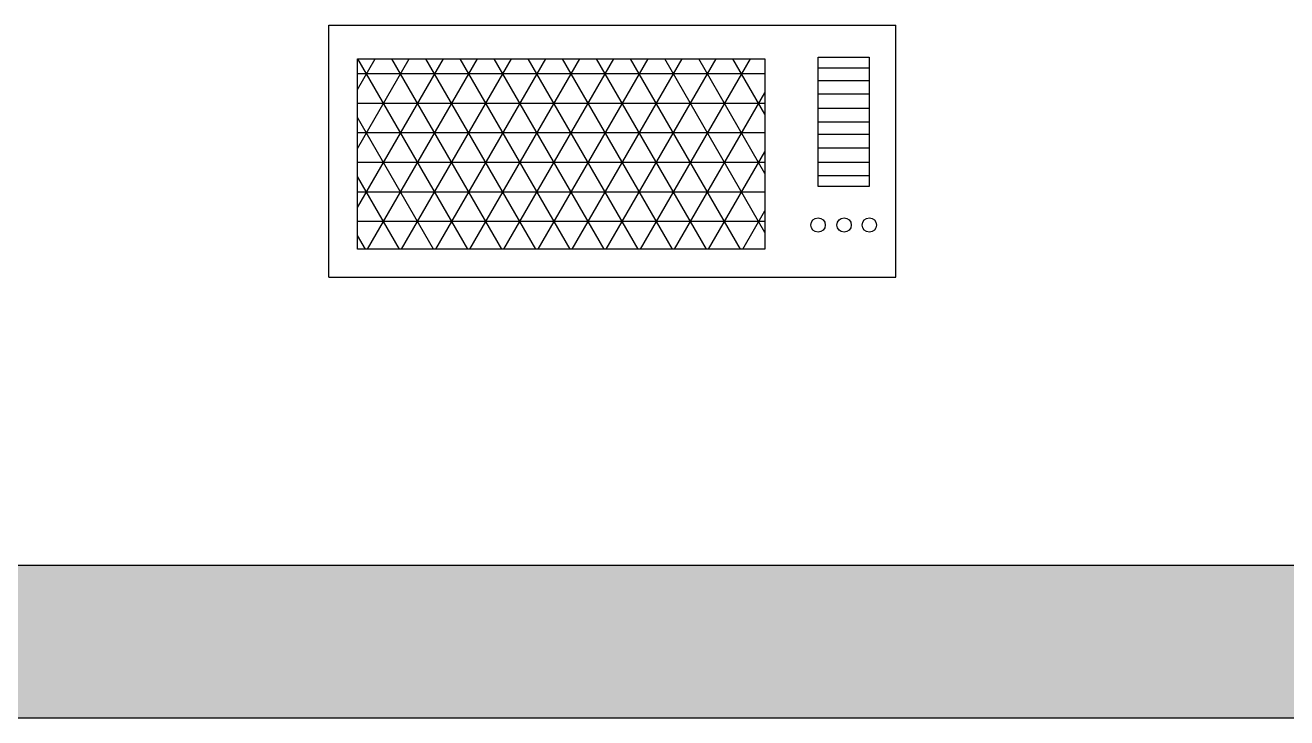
# Model space of a CAD drawing. Header units: millimetres. Extents: x 903 to 18764, y 10775 to 21237.
# Drawn here: x 5092 to 6694, y 10775 to 11655 of the extents above; entities that cross this region are included whole.
import ezdxf

# ---------------------------------------------------------------- set-up
doc = ezdxf.new("R2010")
doc.units = ezdxf.units.MM
doc.layers.add('www.cad-blocks.net', color=7, linetype='Continuous')

# ---------------------------------------------------------------- blocks, each defined once
blk = doc.blocks.new('A$C4ADA30BC')
at = {"ltscale": 1000}
for p, q in [((0, 0), (0, 320)), ((0, 320), (720, 320)), ((720, 0), (720, 320)), ((36.6, 35.4), (36.6, 277.3)), ((36.6, 88.5), (145.6, 277.3)), ((36.6, 277.3), (553.8, 277.3)), ((36.6, 238.5), (59, 277.3)), ((36.6, 163.5), (102.3, 277.3)), ((176.5, 35.4), (36.8, 277.3)), ((49.3, 35.4), (188.9, 277.3)), ((219.8, 35.4), (80.1, 277.3)), ((92.6, 35.4), (232.2, 277.3)), ((263.1, 35.4), (123.4, 277.3)), ((135.9, 35.4), (275.5, 277.3)), ((306.4, 35.4), (166.7, 277.3)), ((179.2, 35.4), (318.8, 277.3)), ((349.7, 35.4), (210, 277.3)), ((222.5, 35.4), (362.1, 277.3)), ((393, 35.4), (253.3, 277.3)), ((265.8, 35.4), (405.4, 277.3)), ((436.3, 35.4), (296.6, 277.3)), ((309.1, 35.4), (448.7, 277.3)), ((479.6, 35.4), (339.9, 277.3)), ((352.4, 35.4), (492, 277.3)), ((522.9, 35.4), (383.2, 277.3)), ((395.7, 35.4), (535.3, 277.3)), ((553.8, 56.8), (426.5, 277.3)), ((553.8, 131.8), (469.8, 277.3)), ((553.8, 206.8), (513.1, 277.3)), ((553.8, 277.3), (553.8, 35.4)), ((621.2, 115.3), (621.2, 279.6)), ((621.2, 279.6), (686.2, 279.6)), ((686.2, 279.6), (686.2, 115.3)), ((553.8, 258.1), (36.6, 258.1)), ((621.2, 265.9), (686.2, 265.9)), ((621.2, 249.9), (686.2, 249.9)), ((439, 35.4), (553.8, 234.3)), ((621.2, 232.8), (686.2, 232.8)), ((553.8, 220.6), (36.6, 220.6)), ((621.2, 214.6), (686.2, 214.6)), ((133.1, 35.4), (36.6, 202.7)), ((621.2, 197.4), (686.2, 197.4)), ((553.8, 183.1), (36.6, 183.1)), ((621.2, 181.5), (686.2, 181.5)), ((621.2, 164.4), (686.2, 164.4)), ((553.8, 145.6), (36.6, 145.6)), ((482.3, 35.4), (553.8, 159.3)), ((621.2, 146.1), (686.2, 146.1)), ((621.2, 129), (686.2, 129)), ((89.8, 35.4), (36.6, 127.7)), ((686.2, 115.3), (621.2, 115.3)), ((553.8, 108.1), (36.6, 108.1)), ((525.6, 35.4), (553.8, 84.3)), ((553.8, 70.6), (36.6, 70.6)), ((46.5, 35.4), (36.6, 52.7)), ((553.8, 35.4), (36.6, 35.4)), ((0, 0), (720, 0))]:
    blk.add_line(p, q, dxfattribs=at)
for centre in [(621.2, 66.2), (654.3, 66.2), (686.3, 66.2)]:
    blk.add_circle(centre, 9.13, dxfattribs=at)
blk = doc.blocks.new('FORMAT')
at = {"layer": 'www.cad-blocks.net', "true_color": 0x546d8e}
h = blk.add_hatch(color=155, dxfattribs=at)
h.set_gradient(color1=(68, 68, 68), color2=(84, 109, 142), tint=1)
h.paths.add_polyline_path([(2021.4, 10968.5), (2021.4, 10774.7), (18703.7, 10774.7), (18703.7, 10968.5)])
at = {"layer": 'www.cad-blocks.net', "color": 155, "true_color": 0x546d8e}
for p, q in [((2021.4, 10968.5), (18703.7, 10968.5)), ((2021.4, 10968.5), (18703.7, 10968.5)), ((2021.4, 10968.5), (18703.7, 10968.5)), ((2021.4, 10774.7), (18703.7, 10774.7))]:
    blk.add_line(p, q, dxfattribs=at)

msp = doc.modelspace()

# ---------------------------------------------------------------- block references
msp.add_blockref('A$C4ADA30BC', (5477.3, 11334.5))
at = {"layer": 'www.cad-blocks.net'}
msp.add_blockref('FORMAT', (0, 0), dxfattribs=at)

doc.saveas('drawing.dxf')
